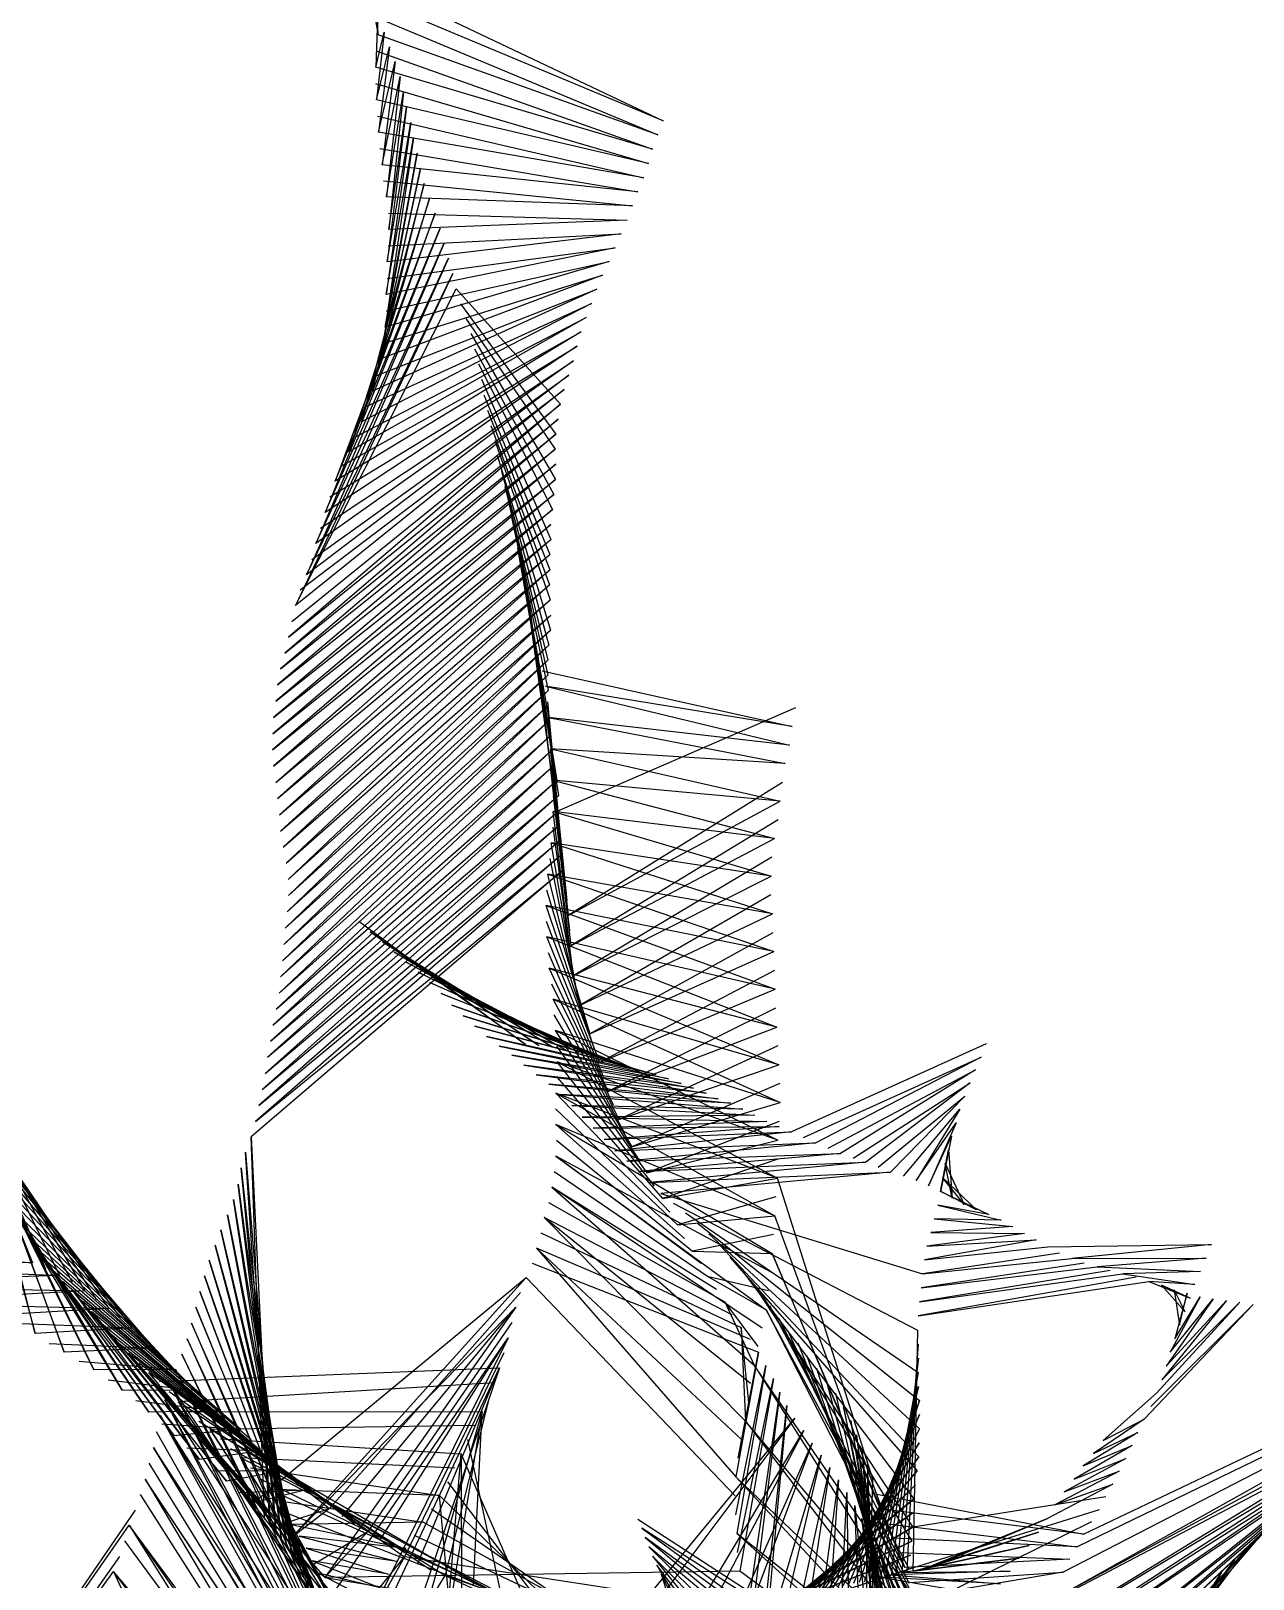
# Model space of a CAD drawing. Header units: metres. Extents: x -465 to 475, y -409 to 494.
# Drawn here: x -151 to 8.9, y 190.5 to 392.9 of the extents above; entities that cross this region are included whole.
import ezdxf

# ---------------------------------------------------------------- set-up
doc = ezdxf.new("R2010")
doc.units = ezdxf.units.M

msp = doc.modelspace()

# ---------------------------------------------------------------- linework, layer by layer
for p, q in [((-105.44, 398.83, -606.22), (-68.27, 381.19, -606.22)), ((-106.31, 396.56, -606.22), (-105.52, 392.44, -606.22)), ((-68.27, 381.19, -606.22), (-105.41, 396.7, -606.22)), ((-105.62, 394.62, -606.22), (-105.85, 388.19, -606.22)), ((-105.85, 388.19, -606.22), (-104.77, 392.75, -606.22)), ((-104.77, 392.75, -606.22), (-105.75, 383.93, -606.22)), ((-105.52, 392.44, -606.22), (-105.62, 394.62, -606.22)), ((-105.4, 394.57, -606.22), (-68.95, 379.34, -606.22)), ((-105.75, 383.93, -606.22), (-104.06, 390.83, -606.22)), ((-68.95, 379.34, -606.22), (-105.52, 392.44, -606.22)), ((-104.06, 390.83, -606.22), (-105.51, 379.68, -606.22)), ((-105.78, 390.32, -606.22), (-69.63, 377.48, -606.22)), ((-105.51, 379.68, -606.22), (-103.32, 388.92, -606.22)), ((-103.32, 388.92, -606.22), (-105.01, 375.44, -606.22)), ((-69.63, 377.48, -606.22), (-105.85, 388.19, -606.22)), ((-105.01, 375.44, -606.22), (-102.68, 386.96, -606.22)), ((-102.68, 386.96, -606.22), (-104.46, 371.22, -606.22)), ((-105.89, 386.06, -606.22), (-70.19, 375.59, -606.22)), ((-104.46, 371.22, -606.22), (-102.23, 384.96, -606.22)), ((-102.23, 384.96, -606.22), (-104.12, 366.97, -606.22)), ((-70.19, 375.59, -606.22), (-105.75, 383.93, -606.22)), ((-101.81, 382.95, -606.22), (-104.38, 362.72, -606.22)), ((-104.12, 366.97, -606.22), (-101.81, 382.95, -606.22)), ((-105.64, 381.8, -606.22), (-70.8, 373.71, -606.22)), ((-101.28, 380.97, -606.22), (-104.47, 358.45, -606.22)), ((-104.38, 362.72, -606.22), (-101.28, 380.97, -606.22)), ((-70.8, 373.71, -606.22), (-105.51, 379.68, -606.22)), ((-100.9, 378.95, -606.22), (-104.62, 354.19, -606.22)), ((-104.47, 358.45, -606.22), (-100.9, 378.95, -606.22)), ((-100.43, 376.95, -606.22), (-105.31, 349.99, -606.22)), ((-105.3, 377.55, -606.22), (-71.56, 371.89, -606.22)), ((-104.62, 354.19, -606.22), (-100.43, 376.95, -606.22)), ((-100, 374.95, -606.22), (-106.26, 345.84, -606.22)), ((-105.31, 349.99, -606.22), (-100, 374.95, -606.22)), ((-71.56, 371.89, -606.22), (-105.01, 375.44, -606.22)), ((-99.5, 372.96, -606.22), (-107.72, 341.83, -606.22)), ((-106.26, 345.84, -606.22), (-99.5, 372.96, -606.22)), ((-104.84, 373.32, -606.22), (-72.25, 370.04, -606.22)), ((-98.82, 371.02, -606.22), (-109.37, 337.9, -606.22)), ((-107.72, 341.83, -606.22), (-98.82, 371.02, -606.22)), ((-72.25, 370.04, -606.22), (-104.46, 371.22, -606.22)), ((-98.06, 369.11, -606.22), (-111.16, 334.04, -606.22)), ((-109.37, 337.9, -606.22), (-98.06, 369.11, -606.22)), ((-104.19, 369.1, -606.22), (-72.97, 368.2, -606.22)), ((-97.42, 367.16, -606.22), (-112.45, 329.97, -606.22)), ((-111.16, 334.04, -606.22), (-97.42, 367.16, -606.22)), ((-72.97, 368.2, -606.22), (-104.12, 366.97, -606.22)), ((-96.89, 365.18, -606.22), (-113.67, 325.89, -606.22)), ((-112.45, 329.97, -606.22), (-96.89, 365.18, -606.22)), ((-74.55, 364.58, -606.22), (-104.47, 358.45, -606.22)), ((-73.75, 366.39, -606.22), (-104.38, 362.72, -606.22)), ((-104.38, 360.58, -606.22), (-74.55, 364.58, -606.22)), ((-104.21, 364.84, -606.22), (-73.75, 366.39, -606.22)), ((-96.32, 363.21, -606.22), (-114.92, 321.81, -606.22)), ((-113.67, 325.89, -606.22), (-96.32, 363.21, -606.22)), ((-75.31, 362.76, -606.22), (-104.62, 354.19, -606.22)), ((-104.51, 356.32, -606.22), (-75.31, 362.76, -606.22)), ((-95.75, 361.23, -606.22), (-116.37, 317.8, -606.22)), ((-114.92, 321.81, -606.22), (-95.75, 361.23, -606.22)), ((-76.21, 361, -606.22), (-105.31, 349.99, -606.22)), ((-104.88, 352.08, -606.22), (-76.21, 361, -606.22)), ((-116.37, 317.8, -606.22), (-95.33, 359.22, -606.22)), ((-76.94, 359.16, -606.22), (-106.26, 345.84, -606.22)), ((-105.7, 347.89, -606.22), (-76.94, 359.16, -606.22)), ((-95.33, 359.22, -606.22), (-81.67, 344.11, -606.22)), ((-77.61, 357.31, -606.22), (-107.72, 341.83, -606.22)), ((-107.03, 343.85, -606.22), (-77.61, 357.31, -606.22)), ((-94.78, 357.24, -606.22), (-82.28, 340.21, -606.22)), ((-78.34, 355.47, -606.22), (-109.37, 337.9, -606.22)), ((-108.48, 339.84, -606.22), (-78.34, 355.47, -606.22)), ((-94.05, 355.33, -606.22), (-82.38, 338.23, -606.22)), ((-78.98, 353.6, -606.22), (-111.16, 334.04, -606.22)), ((-110.36, 336.01, -606.22), (-78.98, 353.6, -606.22)), ((-93.4, 353.38, -606.22), (-82.33, 334.29, -606.22)), ((-79.52, 351.7, -606.22), (-112.45, 329.97, -606.22)), ((-111.87, 332.02, -606.22), (-79.52, 351.7, -606.22)), ((-92.94, 351.38, -606.22), (-82.54, 332.32, -606.22)), ((-80, 349.79, -606.22), (-113.67, 325.89, -606.22)), ((-113.06, 327.93, -606.22), (-80, 349.79, -606.22)), ((-92.43, 349.39, -606.22), (-82.74, 330.36, -606.22)), ((-80.58, 347.9, -606.22), (-114.92, 321.81, -606.22)), ((-114.22, 323.83, -606.22), (-80.58, 347.9, -606.22)), ((-92.02, 347.38, -606.22), (-82.96, 326.42, -606.22)), ((-81.21, 346.03, -606.22), (-116.37, 317.8, -606.22)), ((-115.73, 319.84, -606.22), (-81.21, 346.03, -606.22)), ((-91.73, 345.35, -606.22), (-83.1, 324.45, -606.22)), ((-82.01, 342.16, -606.22), (-117.73, 311.56, -606.22)), ((-81.67, 344.11, -606.22), (-117.28, 313.64, -606.22)), ((-117.28, 313.64, -606.22), (-82.01, 342.16, -606.22)), ((-116.81, 315.72, -606.22), (-81.67, 344.11, -606.22)), ((-91.25, 343.35, -606.22), (-83.06, 322.47, -606.22)), ((-82.28, 340.21, -606.22), (-118.29, 309.5, -606.22)), ((-117.73, 311.56, -606.22), (-82.28, 340.21, -606.22)), ((-90.8, 341.35, -606.22), (-83.11, 320.5, -606.22)), ((-82.38, 338.23, -606.22), (-118.71, 307.41, -606.22)), ((-118.29, 309.5, -606.22), (-82.38, 338.23, -606.22)), ((-90.29, 339.36, -606.22), (-83.03, 318.53, -606.22)), ((-82.28, 336.26, -606.22), (-118.94, 305.29, -606.22)), ((-118.71, 307.41, -606.22), (-82.28, 336.26, -606.22)), ((-89.91, 337.34, -606.22), (-82.99, 314.58, -606.22)), ((-82.33, 334.29, -606.22), (-119.21, 303.17, -606.22)), ((-118.94, 305.29, -606.22), (-82.33, 334.29, -606.22)), ((-89.39, 335.36, -606.22), (-83.22, 312.62, -606.22)), ((-82.54, 332.32, -606.22), (-119.33, 301.04, -606.22)), ((-119.21, 303.17, -606.22), (-82.54, 332.32, -606.22)), ((-88.97, 333.35, -606.22), (-83.33, 310.65, -606.22)), ((-82.74, 330.36, -606.22), (-119.37, 298.91, -606.22)), ((-119.33, 301.04, -606.22), (-82.74, 330.36, -606.22)), ((-88.49, 331.35, -606.22), (-83.35, 308.67, -606.22)), ((-119.37, 298.91, -606.22), (-82.93, 328.39, -606.22)), ((-82.93, 328.39, -606.22), (-119.21, 296.79, -606.22)), ((-88.11, 329.34, -606.22), (-83.32, 306.7, -606.22)), ((-119.21, 296.79, -606.22), (-82.96, 326.42, -606.22)), ((-82.96, 326.42, -606.22), (-118.94, 294.67, -606.22)), ((-87.63, 327.34, -606.22), (-83.16, 302.76, -606.22)), ((-118.94, 294.67, -606.22), (-83.1, 324.45, -606.22)), ((-83.1, 324.45, -606.22), (-118.72, 292.55, -606.22)), ((-87.29, 325.31, -606.22), (-83.02, 300.78, -606.22)), ((-118.72, 292.55, -606.22), (-83.06, 322.47, -606.22)), ((-83.06, 322.47, -606.22), (-118.46, 290.43, -606.22)), ((-86.76, 323.33, -606.22), (-82.85, 298.82, -606.22)), ((-118.46, 290.43, -606.22), (-83.11, 320.5, -606.22)), ((-83.11, 320.5, -606.22), (-118.31, 288.31, -606.22)), ((-86.35, 321.32, -606.22), (-82.55, 296.87, -606.22)), ((-118.31, 288.31, -606.22), (-83.03, 318.53, -606.22)), ((-83.03, 318.53, -606.22), (-117.95, 286.21, -606.22)), ((-86.08, 319.29, -606.22), (-82.18, 294.93, -606.22)), ((-117.95, 286.21, -606.22), (-82.94, 316.55, -606.22)), ((-82.94, 316.55, -606.22), (-117.57, 284.11, -606.22)), ((-85.87, 317.24, -606.22), (-81.95, 292.96, -606.22)), ((-117.57, 284.11, -606.22), (-82.99, 314.58, -606.22)), ((-82.99, 314.58, -606.22), (-117.33, 281.99, -606.22)), ((-85.55, 315.22, -606.22), (-81.9, 289.02, -606.22)), ((-117.33, 281.99, -606.22), (-83.22, 312.62, -606.22)), ((-83.22, 312.62, -606.22), (-117.28, 279.86, -606.22)), ((-85.1, 313.21, -606.22), (-81.81, 287.05, -606.22)), ((-83.33, 310.65, -606.22), (-117.43, 277.73, -606.22)), ((-117.28, 279.86, -606.22), (-83.33, 310.65, -606.22)), ((-84.63, 311.21, -606.22), (-81.72, 285.07, -606.22)), ((-83.35, 308.67, -606.22), (-117.7, 275.62, -606.22)), ((-117.43, 277.73, -606.22), (-83.35, 308.67, -606.22)), ((-84.07, 309.24, -606.22), (-51.4, 301.98, -606.22)), ((-83.32, 306.7, -606.22), (-117.88, 273.49, -606.22)), ((-117.7, 275.62, -606.22), (-83.32, 306.7, -606.22)), ((-83.63, 307.24, -606.22), (-51.73, 299.53, -606.22)), ((-51.4, 301.98, -606.22), (-83.63, 307.24, -606.22)), ((-83.32, 304.72, -606.22), (-118.04, 271.36, -606.22)), ((-117.88, 273.49, -606.22), (-83.32, 304.72, -606.22)), ((-83.39, 305.2, -606.22), (-81.14, 281.17, -606.22)), ((-50.93, 304.4, -606.22), (-81.84, 290.99, -606.22)), ((-83.16, 302.76, -606.22), (-118.31, 269.25, -606.22)), ((-118.04, 271.36, -606.22), (-83.16, 302.76, -606.22)), ((-83.25, 303.15, -606.22), (-52.28, 297.12, -606.22)), ((-51.73, 299.53, -606.22), (-83.25, 303.15, -606.22)), ((-81.14, 281.17, -606.22), (-83.25, 303.15, -606.22)), ((-83.02, 300.78, -606.22), (-118.49, 267.12, -606.22)), ((-118.31, 269.25, -606.22), (-83.02, 300.78, -606.22)), ((-83.09, 301.1, -606.22), (-80.87, 279.21, -606.22)), ((-82.85, 298.82, -606.22), (-118.88, 265.03, -606.22)), ((-118.49, 267.12, -606.22), (-82.85, 298.82, -606.22)), ((-82.98, 299.05, -606.22), (-52.94, 292.22, -606.22)), ((-52.28, 297.12, -606.22), (-82.98, 299.05, -606.22)), ((-80.87, 279.21, -606.22), (-82.98, 299.05, -606.22)), ((-82.55, 296.87, -606.22), (-119.3, 262.94, -606.22)), ((-118.88, 265.03, -606.22), (-82.55, 296.87, -606.22)), ((-82.95, 297, -606.22), (-80.68, 277.25, -606.22)), ((-82.18, 294.93, -606.22), (-119.64, 260.83, -606.22)), ((-119.3, 262.94, -606.22), (-82.18, 294.93, -606.22)), ((-82.75, 294.96, -606.22), (-53.69, 287.34, -606.22)), ((-52.94, 292.22, -606.22), (-82.75, 294.96, -606.22)), ((-80.46, 275.28, -606.22), (-82.75, 294.96, -606.22)), ((-52.64, 294.67, -606.22), (-80.68, 277.25, -606.22)), ((-81.95, 292.96, -606.22), (-120.02, 258.74, -606.22)), ((-119.64, 260.83, -606.22), (-81.95, 292.96, -606.22)), ((-82.63, 292.91, -606.22), (-80.32, 273.31, -606.22)), ((-80.68, 277.25, -606.22), (-52.94, 292.22, -606.22)), ((-81.84, 290.99, -606.22), (-120.32, 256.62, -606.22)), ((-120.02, 258.74, -606.22), (-81.84, 290.99, -606.22)), ((-82.65, 290.86, -606.22), (-54.13, 282.43, -606.22)), ((-53.69, 287.34, -606.22), (-82.65, 290.86, -606.22)), ((-80.26, 271.34, -606.22), (-82.65, 290.86, -606.22)), ((-53.21, 289.77, -606.22), (-80.32, 273.31, -606.22)), ((-81.9, 289.02, -606.22), (-120.73, 254.53, -606.22)), ((-120.32, 256.62, -606.22), (-81.9, 289.02, -606.22)), ((-82.71, 288.8, -606.22), (-80.01, 269.38, -606.22)), ((-81.81, 287.05, -606.22), (-121.13, 252.44, -606.22)), ((-120.73, 254.53, -606.22), (-81.81, 287.05, -606.22)), ((-82.91, 286.76, -606.22), (-53.95, 277.49, -606.22)), ((-54.13, 282.43, -606.22), (-82.91, 286.76, -606.22)), ((-79.61, 267.45, -606.22), (-82.91, 286.76, -606.22)), ((-80.32, 273.31, -606.22), (-53.69, 287.34, -606.22)), ((-81.72, 285.07, -606.22), (-121.56, 250.35, -606.22)), ((-121.13, 252.44, -606.22), (-81.72, 285.07, -606.22)), ((-83.1, 284.72, -606.22), (-79.21, 265.51, -606.22)), ((-54.03, 284.9, -606.22), (-80.01, 269.38, -606.22)), ((-81.47, 283.11, -606.22), (-122.17, 248.31, -606.22)), ((-121.56, 250.35, -606.22), (-81.47, 283.11, -606.22)), ((-83.36, 282.68, -606.22), (-53.8, 272.55, -606.22)), ((-53.95, 277.49, -606.22), (-83.36, 282.68, -606.22)), ((-78.62, 263.63, -606.22), (-83.36, 282.68, -606.22)), ((-80.01, 269.38, -606.22), (-54.13, 282.43, -606.22)), ((-83.53, 280.63, -606.22), (-77.87, 261.8, -606.22)), ((-54.16, 279.96, -606.22), (-79.21, 265.51, -606.22)), ((-83.55, 278.58, -606.22), (-53.62, 267.62, -606.22)), ((-53.8, 272.55, -606.22), (-83.55, 278.58, -606.22)), ((-77.29, 259.91, -606.22), (-83.55, 278.58, -606.22)), ((-79.21, 265.51, -606.22), (-53.95, 277.49, -606.22)), ((-108.07, 276.52, -606.22), (-86.25, 260.41, -606.22)), ((-83.55, 276.53, -606.22), (-76.6, 258.06, -606.22)), ((-106.58, 275.12, -606.22), (-84.5, 260.27, -606.22)), ((-86.25, 260.41, -606.22), (-106.58, 275.12, -606.22)), ((-104.99, 273.83, -606.22), (-82.76, 260.08, -606.22)), ((-84.5, 260.27, -606.22), (-104.99, 273.83, -606.22)), ((-83.48, 274.48, -606.22), (-53.38, 262.68, -606.22)), ((-53.62, 267.62, -606.22), (-83.48, 274.48, -606.22)), ((-76.08, 256.16, -606.22), (-83.48, 274.48, -606.22)), ((-53.89, 275.02, -606.22), (-77.87, 261.8, -606.22)), ((-103.44, 272.48, -606.22), (-81.04, 259.72, -606.22)), ((-82.76, 260.08, -606.22), (-103.44, 272.48, -606.22)), ((-83.29, 272.43, -606.22), (-75.5, 254.27, -606.22)), ((-77.87, 261.8, -606.22), (-53.8, 272.55, -606.22)), ((-101.89, 271.15, -606.22), (-79.33, 259.35, -606.22)), ((-81.04, 259.72, -606.22), (-101.89, 271.15, -606.22)), ((-100.3, 269.85, -606.22), (-77.63, 258.91, -606.22)), ((-79.33, 259.35, -606.22), (-100.3, 269.85, -606.22)), ((-83.17, 270.38, -606.22), (-53.11, 257.75, -606.22)), ((-53.38, 262.68, -606.22), (-83.17, 270.38, -606.22)), ((-74.74, 252.45, -606.22), (-83.17, 270.38, -606.22)), ((-53.69, 270.09, -606.22), (-76.6, 258.06, -606.22)), ((-98.77, 268.49, -606.22), (-75.92, 258.52, -606.22)), ((-77.63, 258.91, -606.22), (-98.77, 268.49, -606.22)), ((-82.88, 268.35, -606.22), (-74.04, 250.6, -606.22)), ((-76.6, 258.06, -606.22), (-53.62, 267.62, -606.22)), ((-97.28, 267.08, -606.22), (-74.25, 257.98, -606.22)), ((-75.92, 258.52, -606.22), (-97.28, 267.08, -606.22)), ((-95.92, 265.55, -606.22), (-72.59, 257.42, -606.22)), ((-74.25, 257.98, -606.22), (-95.92, 265.55, -606.22)), ((-82.65, 266.31, -606.22), (-52.95, 252.81, -606.22)), ((-53.11, 257.75, -606.22), (-82.65, 266.31, -606.22)), ((-73.26, 248.78, -606.22), (-82.65, 266.31, -606.22)), ((-94.42, 264.15, -606.22), (-70.91, 256.93, -606.22)), ((-72.59, 257.42, -606.22), (-94.42, 264.15, -606.22)), ((-82.56, 264.26, -606.22), (-72.36, 247.03, -606.22)), ((-53.57, 265.15, -606.22), (-75.5, 254.27, -606.22)), ((-162.87, 262.05, -606.22), (-150.77, 231.84, -606.22)), ((-92.89, 262.79, -606.22), (-69.22, 256.48, -606.22)), ((-70.91, 256.93, -606.22), (-92.89, 262.79, -606.22)), ((-91.35, 261.44, -606.22), (-67.56, 255.9, -606.22)), ((-69.22, 256.48, -606.22), (-91.35, 261.44, -606.22)), ((-82.35, 262.22, -606.22), (-53.27, 247.88, -606.22)), ((-52.95, 252.81, -606.22), (-82.35, 262.22, -606.22)), ((-71.38, 245.31, -606.22), (-82.35, 262.22, -606.22)), ((-75.5, 254.27, -606.22), (-53.38, 262.68, -606.22)), ((-148.99, 231.04, -606.22), (-161.98, 260.46, -606.22)), ((-89.72, 260.19, -606.22), (-65.91, 255.31, -606.22)), ((-67.56, 255.9, -606.22), (-89.72, 260.19, -606.22)), ((-82.19, 260.17, -606.22), (-70.4, 243.6, -606.22)), ((-53.27, 260.21, -606.22), (-74.04, 250.6, -606.22)), ((-26, 260.48, -606.22), (-51.47, 248.99, -606.22)), ((-161.2, 258.8, -606.22), (-147.23, 230.2, -606.22)), ((-145.52, 229.26, -606.22), (-160.52, 257.11, -606.22)), ((-88.04, 259.02, -606.22), (-64.28, 254.67, -606.22)), ((-65.91, 255.31, -606.22), (-88.04, 259.02, -606.22)), ((-86.48, 257.69, -606.22), (-62.65, 254.03, -606.22)), ((-64.28, 254.67, -606.22), (-86.48, 257.69, -606.22)), ((-82.12, 258.12, -606.22), (-53.28, 242.94, -606.22)), ((-53.27, 247.88, -606.22), (-82.12, 258.12, -606.22)), ((-69.41, 241.89, -606.22), (-82.12, 258.12, -606.22)), ((-74.04, 250.6, -606.22), (-53.11, 257.75, -606.22)), ((-49.89, 248.24, -606.22), (-26.66, 258.76, -606.22)), ((-26.66, 258.76, -606.22), (-48.28, 247.54, -606.22)), ((-159.87, 255.4, -606.22), (-143.9, 228.17, -606.22)), ((-84.87, 256.42, -606.22), (-61.05, 253.31, -606.22)), ((-62.65, 254.03, -606.22), (-84.87, 256.42, -606.22)), ((-83.21, 255.22, -606.22), (-59.4, 252.71, -606.22)), ((-61.05, 253.31, -606.22), (-83.21, 255.22, -606.22)), ((-82.11, 256.07, -606.22), (-68.33, 240.24, -606.22)), ((-53, 255.28, -606.22), (-72.36, 247.03, -606.22)), ((-46.67, 246.85, -606.22), (-27.4, 257.07, -606.22)), ((-27.4, 257.07, -606.22), (-45.06, 246.15, -606.22)), ((-43.41, 245.55, -606.22), (-28.12, 255.38, -606.22)), ((-28.12, 255.38, -606.22), (-41.74, 245.03, -606.22)), ((-142.35, 226.99, -606.22), (-159.2, 253.7, -606.22)), ((-82.29, 254.02, -606.22), (-53.66, 238.01, -606.22)), ((-53.28, 242.94, -606.22), (-82.29, 254.02, -606.22)), ((-67.4, 238.49, -606.22), (-82.29, 254.02, -606.22)), ((-81.69, 253.85, -606.22), (-57.82, 251.96, -606.22)), ((-59.4, 252.71, -606.22), (-81.69, 253.85, -606.22)), ((-40.12, 244.35, -606.22), (-28.79, 253.66, -606.22)), ((-28.79, 253.66, -606.22), (-38.5, 243.7, -606.22)), ((-158.6, 251.97, -606.22), (-140.75, 225.88, -606.22)), ((-82.32, 251.97, -606.22), (-66.39, 236.8, -606.22)), ((-80.19, 252.44, -606.22), (-56.26, 251.16, -606.22)), ((-57.82, 251.96, -606.22), (-80.19, 252.44, -606.22)), ((-56.26, 251.16, -606.22), (-78.83, 250.91, -606.22)), ((-72.36, 247.03, -606.22), (-52.95, 252.81, -606.22)), ((-36.82, 243.18, -606.22), (-29.43, 251.93, -606.22)), ((-29.43, 251.93, -606.22), (-35.17, 242.61, -606.22)), ((-157.98, 250.25, -606.22), (-150.39, 222.62, -606.22)), ((-139.23, 224.65, -606.22), (-157.98, 250.25, -606.22)), ((-82.3, 249.92, -606.22), (-53.99, 233.08, -606.22)), ((-53.66, 238.01, -606.22), (-82.3, 249.92, -606.22)), ((-65.48, 235.04, -606.22), (-82.3, 249.92, -606.22)), ((-78.83, 250.91, -606.22), (-54.71, 250.34, -606.22)), ((-54.71, 250.34, -606.22), (-77.41, 249.44, -606.22)), ((-77.41, 249.44, -606.22), (-53.09, 249.67, -606.22)), ((-53.09, 249.67, -606.22), (-75.96, 247.99, -606.22)), ((-75.96, 247.99, -606.22), (-51.47, 248.99, -606.22)), ((-51.47, 248.99, -606.22), (-74.56, 246.5, -606.22)), ((-53.07, 250.34, -606.22), (-70.4, 243.6, -606.22)), ((-35.17, 242.61, -606.22), (-29.95, 250.16, -606.22)), ((-29.95, 250.16, -606.22), (-33.55, 241.93, -606.22)), ((-157.3, 248.56, -606.22), (-137.77, 223.36, -606.22)), ((-122.17, 248.31, -606.22), (-119.65, 197.4, -606.22)), ((-120.39, 198.32, -606.22), (-122.17, 248.31, -606.22)), ((-82.23, 247.87, -606.22), (-64.43, 233.37, -606.22)), ((-74.56, 246.5, -606.22), (-48.28, 247.54, -606.22)), ((-48.28, 247.54, -606.22), (-73.03, 245.13, -606.22)), ((-70.4, 243.6, -606.22), (-53.27, 247.88, -606.22)), ((-33.55, 241.93, -606.22), (-30.52, 248.41, -606.22)), ((-30.52, 248.41, -606.22), (-31.99, 241.13, -606.22)), ((-156.53, 246.9, -606.22), (-146.6, 220.15, -606.22)), ((-150.39, 222.62, -606.22), (-156.53, 246.9, -606.22)), ((-136.33, 222.05, -606.22), (-156.53, 246.9, -606.22)), ((-155.9, 245.19, -606.22), (-134.93, 220.69, -606.22)), ((-122.88, 246.3, -606.22), (-118.89, 196.49, -606.22)), ((-119.65, 197.4, -606.22), (-122.88, 246.3, -606.22)), ((-82.28, 245.81, -606.22), (-54.8, 225.72, -606.22)), ((-54.13, 230.62, -606.22), (-82.28, 245.81, -606.22)), ((-63.29, 231.76, -606.22), (-82.28, 245.81, -606.22)), ((-73.03, 245.13, -606.22), (-45.06, 246.15, -606.22)), ((-45.06, 246.15, -606.22), (-71.47, 243.8, -606.22)), ((-71.47, 243.8, -606.22), (-41.74, 245.03, -606.22)), ((-41.74, 245.03, -606.22), (-70.03, 242.34, -606.22)), ((-53.24, 245.41, -606.22), (-68.33, 240.24, -606.22)), ((-31.99, 241.13, -606.22), (-30.94, 246.62, -606.22)), ((-30.94, 246.62, -606.22), (-30.44, 240.3, -606.22)), ((-155.18, 243.51, -606.22), (-142.71, 217.84, -606.22)), ((-146.6, 220.15, -606.22), (-155.18, 243.51, -606.22)), ((-133.59, 219.28, -606.22), (-155.18, 243.51, -606.22)), ((-123.47, 244.25, -606.22), (-118.16, 195.56, -606.22)), ((-118.89, 196.49, -606.22), (-123.47, 244.25, -606.22)), ((-82.52, 243.78, -606.22), (-62.31, 230.04, -606.22)), ((-70.03, 242.34, -606.22), (-38.5, 243.7, -606.22)), ((-38.5, 243.7, -606.22), (-68.55, 240.92, -606.22)), ((-68.33, 240.24, -606.22), (-53.28, 242.94, -606.22)), ((-40.84, 203.57, -606.22), (-53.28, 242.94, -606.22)), ((-31.7, 243.01, -606.22), (-27.29, 238.78, -606.22)), ((-28.9, 239.47, -606.22), (-31.7, 243.01, -606.22)), ((-31.35, 244.82, -606.22), (-28.9, 239.47, -606.22)), ((-30.44, 240.3, -606.22), (-31.35, 244.82, -606.22)), ((-154.42, 241.84, -606.22), (-132.19, 217.91, -606.22)), ((-123.87, 242.15, -606.22), (-117.47, 194.6, -606.22)), ((-118.16, 195.56, -606.22), (-123.87, 242.15, -606.22)), ((-82.82, 241.74, -606.22), (-56.37, 218.48, -606.22)), ((-55.3, 223.3, -606.22), (-82.82, 241.74, -606.22)), ((-61.26, 228.37, -606.22), (-82.82, 241.74, -606.22)), ((-68.55, 240.92, -606.22), (-34.35, 230.4, -606.22)), ((-31.94, 241.18, -606.22), (-25.65, 238.16, -606.22)), ((-27.29, 238.78, -606.22), (-31.94, 241.18, -606.22)), ((-153.72, 240.16, -606.22), (-139.04, 215.18, -606.22)), ((-142.71, 217.84, -606.22), (-153.72, 240.16, -606.22)), ((-130.82, 216.52, -606.22), (-153.72, 240.16, -606.22)), ((-124.48, 240.11, -606.22), (-116.78, 193.64, -606.22)), ((-117.47, 194.6, -606.22), (-124.48, 240.11, -606.22)), ((-83.27, 239.74, -606.22), (-60.17, 226.73, -606.22)), ((-66.95, 239.65, -606.22), (-34.98, 223.06, -606.22)), ((-53.5, 240.48, -606.22), (-66.39, 236.8, -606.22)), ((-32.35, 239.39, -606.22), (-24.06, 237.42, -606.22)), ((-25.65, 238.16, -606.22), (-32.35, 239.39, -606.22)), ((-152.98, 238.48, -606.22), (-129.42, 215.17, -606.22)), ((-152.16, 236.85, -606.22), (-135.53, 212.32, -606.22)), ((-139.04, 215.18, -606.22), (-152.16, 236.85, -606.22)), ((-128.04, 213.79, -606.22), (-152.16, 236.85, -606.22)), ((-125.26, 238.13, -606.22), (-116.16, 192.64, -606.22)), ((-116.78, 193.64, -606.22), (-125.26, 238.13, -606.22)), ((-83.81, 237.76, -606.22), (-57.47, 211.15, -606.22)), ((-56.83, 216.05, -606.22), (-83.81, 237.76, -606.22)), ((-59.17, 225.02, -606.22), (-83.81, 237.76, -606.22)), ((-66.39, 236.8, -606.22), (-53.66, 238.01, -606.22)), ((-65.34, 238.38, -606.22), (-34.89, 217.53, -606.22)), ((-63.78, 237.05, -606.22), (-34.74, 213.85, -606.22)), ((-39.61, 199.66, -606.22), (-53.66, 238.01, -606.22)), ((-32.81, 237.6, -606.22), (-22.51, 236.6, -606.22)), ((-24.06, 237.42, -606.22), (-32.81, 237.6, -606.22)), ((-151.23, 235.28, -606.22), (-126.57, 212.51, -606.22)), ((-126.13, 236.18, -606.22), (-115.6, 191.59, -606.22)), ((-116.16, 192.64, -606.22), (-126.13, 236.18, -606.22)), ((-84.28, 235.76, -606.22), (-58.04, 223.4, -606.22)), ((-53.84, 235.55, -606.22), (-64.43, 233.37, -606.22)), ((-62.29, 235.64, -606.22), (-34.71, 210.16, -606.22)), ((-19.48, 234.85, -606.22), (-34.09, 232.22, -606.22)), ((-21.01, 235.69, -606.22), (-33.75, 234.04, -606.22)), ((-33.75, 234.04, -606.22), (-19.48, 234.85, -606.22)), ((-22.51, 236.6, -606.22), (-33.26, 235.81, -606.22)), ((-33.26, 235.81, -606.22), (-21.01, 235.69, -606.22)), ((-167.74, 233.3, -606.22), (-150.77, 231.84, -606.22)), ((-150.23, 233.75, -606.22), (-132.22, 209.24, -606.22)), ((-135.53, 212.32, -606.22), (-150.23, 233.75, -606.22)), ((-124.99, 211.37, -606.22), (-150.23, 233.75, -606.22)), ((-126.87, 234.18, -606.22), (-114.95, 190.6, -606.22)), ((-115.6, 191.59, -606.22), (-126.87, 234.18, -606.22)), ((-84.81, 233.78, -606.22), (-58.74, 203.86, -606.22)), ((-57.99, 208.74, -606.22), (-84.81, 233.78, -606.22)), ((-56.84, 221.84, -606.22), (-84.81, 233.78, -606.22)), ((-64.43, 233.37, -606.22), (-53.99, 233.08, -606.22)), ((-60.86, 234.18, -606.22), (-34.83, 206.48, -606.22)), ((-53.99, 233.08, -606.22), (-36.65, 192.02, -606.22)), ((-38.12, 195.85, -606.22), (-53.99, 233.08, -606.22)), ((-16.42, 233.13, -606.22), (-34.35, 230.4, -606.22)), ((-34.09, 232.22, -606.22), (-17.96, 233.96, -606.22)), ((-17.96, 233.96, -606.22), (3.45, 234.24, -606.22)), ((3.45, 234.24, -606.22), (-14.82, 232.41, -606.22)), ((-150.77, 231.84, -606.22), (-165.81, 232.12, -606.22)), ((-163.9, 230.9, -606.22), (-147.23, 230.2, -606.22)), ((-149.14, 232.28, -606.22), (-123.5, 210.11, -606.22)), ((-148.04, 230.82, -606.22), (-128.91, 206.14, -606.22)), ((-132.22, 209.24, -606.22), (-148.04, 230.82, -606.22)), ((-122.13, 208.72, -606.22), (-148.04, 230.82, -606.22)), ((-127.64, 232.19, -606.22), (-114.36, 189.58, -606.22)), ((-114.95, 190.6, -606.22), (-127.64, 232.19, -606.22)), ((-85.41, 231.82, -606.22), (-55.77, 220.17, -606.22)), ((-59.55, 232.6, -606.22), (-35.03, 204.64, -606.22)), ((-58.15, 231.1, -606.22), (-35.47, 200.99, -606.22)), ((-9.8, 230.86, -606.22), (-34.71, 226.73, -606.22)), ((-13.17, 231.81, -606.22), (-34.51, 228.56, -606.22)), ((-34.51, 228.56, -606.22), (-11.49, 231.34, -606.22)), ((-34.35, 230.4, -606.22), (-14.82, 232.41, -606.22)), ((-14.82, 232.41, -606.22), (2.77, 232.47, -606.22)), ((2.77, 232.47, -606.22), (-11.49, 231.34, -606.22)), ((-11.49, 231.34, -606.22), (2.05, 230.73, -606.22)), ((-147.23, 230.2, -606.22), (-161.98, 229.7, -606.22)), ((-146.81, 229.47, -606.22), (-120.85, 207.25, -606.22)), ((-128.27, 230.15, -606.22), (-113.36, 187.44, -606.22)), ((-114.36, 189.58, -606.22), (-128.27, 230.15, -606.22)), ((-121.86, 200.46, -606.22), (-86.17, 229.91, -606.22)), ((-86.17, 229.91, -606.22), (-116.77, 195.99, -606.22)), ((-58.82, 201.39, -606.22), (-86.17, 229.91, -606.22)), ((-62.31, 230.04, -606.22), (-54.8, 225.72, -606.22)), ((-54.47, 228.17, -606.22), (-62.31, 230.04, -606.22)), ((-56.8, 229.56, -606.22), (-35.6, 197.3, -606.22)), ((-6.4, 229.99, -606.22), (-34.91, 224.9, -606.22)), ((-34.91, 224.9, -606.22), (-4.74, 229.43, -606.22)), ((-34.71, 226.73, -606.22), (-8.11, 230.4, -606.22)), ((2.05, 230.73, -606.22), (-8.11, 230.4, -606.22)), ((-8.11, 230.4, -606.22), (1.28, 229.01, -606.22)), ((-4.74, 229.43, -606.22), (0.66, 227.23, -606.22)), ((1.28, 229.01, -606.22), (-4.74, 229.43, -606.22)), ((-3.07, 228.92, -606.22), (0.01, 225.46, -606.22)), ((0.66, 227.23, -606.22), (-3.07, 228.92, -606.22)), ((-160.04, 228.52, -606.22), (-143.9, 228.17, -606.22)), ((-143.9, 228.17, -606.22), (-158.1, 227.36, -606.22)), ((-145.47, 228.23, -606.22), (-125.39, 203.3, -606.22)), ((-128.91, 206.14, -606.22), (-145.47, 228.23, -606.22)), ((-119.44, 205.91, -606.22), (-145.47, 228.23, -606.22)), ((-144.21, 226.9, -606.22), (-117.95, 204.64, -606.22)), ((-128.87, 228.11, -606.22), (-112.54, 185.22, -606.22)), ((-113.36, 187.44, -606.22), (-128.87, 228.11, -606.22)), ((-86.91, 227.99, -606.22), (-111.9, 199.73, -606.22)), ((-60.17, 226.73, -606.22), (-56.37, 218.48, -606.22)), ((-55.83, 220.89, -606.22), (-60.17, 226.73, -606.22)), ((-55.51, 227.97, -606.22), (-35.74, 195.47, -606.22)), ((7.18, 226.72, -606.22), (-3.72, 214.79, -606.22)), ((5.44, 226.91, -606.22), (-3.04, 216.54, -606.22)), ((-3.04, 216.54, -606.22), (7.18, 226.72, -606.22)), ((3.7, 227.14, -606.22), (-2.44, 218.33, -606.22)), ((-2.44, 218.33, -606.22), (5.44, 226.91, -606.22)), ((1.97, 227.42, -606.22), (-1.93, 220.15, -606.22)), ((-1.93, 220.15, -606.22), (3.7, 227.14, -606.22)), ((-1.42, 228.31, -606.22), (-0.72, 223.72, -606.22)), ((0.01, 225.46, -606.22), (-1.42, 228.31, -606.22)), ((0.28, 227.87, -606.22), (-1.31, 221.93, -606.22)), ((-1.31, 221.93, -606.22), (1.97, 227.42, -606.22)), ((-0.72, 223.72, -606.22), (0.28, 227.87, -606.22)), ((-156.1, 226.3, -606.22), (-140.75, 225.88, -606.22)), ((-140.75, 225.88, -606.22), (-154.18, 225.1, -606.22)), ((-143.03, 225.5, -606.22), (-121.86, 200.46, -606.22)), ((-125.39, 203.3, -606.22), (-143.03, 225.5, -606.22)), ((-116.51, 203.34, -606.22), (-143.03, 225.5, -606.22)), ((-129.39, 226.04, -606.22), (-111.77, 182.98, -606.22)), ((-112.54, 185.22, -606.22), (-129.39, 226.04, -606.22)), ((-116.77, 195.99, -606.22), (-87.54, 226.04, -606.22)), ((-87.54, 226.04, -606.22), (-112.52, 190.69, -606.22)), ((-110.26, 198.69, -606.22), (-87.54, 226.04, -606.22)), ((-54.8, 225.72, -606.22), (-35.48, 188.1, -606.22)), ((-36.65, 192.02, -606.22), (-54.8, 225.72, -606.22)), ((-54.33, 226.29, -606.22), (-36.07, 191.8, -606.22)), ((8.9, 226.38, -606.22), (-5.35, 211.39, -606.22)), ((-4.48, 213.06, -606.22), (8.9, 226.38, -606.22)), ((-152.24, 223.93, -606.22), (-137.77, 223.36, -606.22)), ((-137.77, 223.36, -606.22), (-150.39, 222.62, -606.22)), ((-141.88, 224.09, -606.22), (-114.94, 202.17, -606.22)), ((-140.72, 222.68, -606.22), (-116.77, 195.99, -606.22)), ((-120.02, 199.14, -606.22), (-140.72, 222.68, -606.22)), ((-113.46, 200.91, -606.22), (-140.72, 222.68, -606.22)), ((-129.94, 223.98, -606.22), (-111.3, 180.67, -606.22)), ((-111.77, 182.98, -606.22), (-129.94, 223.98, -606.22)), ((-88.04, 224.05, -606.22), (-106.89, 196.72, -606.22)), ((-58.04, 223.4, -606.22), (-57.47, 211.15, -606.22)), ((-57.05, 213.59, -606.22), (-58.04, 223.4, -606.22)), ((-53.14, 224.62, -606.22), (-36.11, 189.95, -606.22)), ((-51.93, 222.97, -606.22), (-36.03, 188.11, -606.22)), ((-34.98, 223.06, -606.22), (-35.62, 191.54, -606.22)), ((-148.55, 221.3, -606.22), (-134.93, 220.69, -606.22)), ((-134.93, 220.69, -606.22), (-146.6, 220.15, -606.22)), ((-139.45, 221.36, -606.22), (-111.9, 199.73, -606.22)), ((-130.5, 221.92, -606.22), (-110.92, 178.33, -606.22)), ((-111.3, 180.67, -606.22), (-130.5, 221.92, -606.22)), ((-111.3, 188.79, -606.22), (-88.51, 222.05, -606.22)), ((-88.51, 222.05, -606.22), (-108.03, 182.84, -606.22)), ((-105.27, 195.63, -606.22), (-88.51, 222.05, -606.22)), ((-50.65, 221.37, -606.22), (-36.07, 184.43, -606.22)), ((-34.92, 221.22, -606.22), (-37.04, 191.34, -606.22)), ((-36.33, 191.43, -606.22), (-34.92, 221.22, -606.22)), ((-144.65, 218.99, -606.22), (-132.19, 217.91, -606.22)), ((-138.19, 220.03, -606.22), (-112.52, 190.69, -606.22)), ((-115.25, 194.32, -606.22), (-138.19, 220.03, -606.22)), ((-108.59, 197.67, -606.22), (-138.19, 220.03, -606.22)), ((-136.86, 218.78, -606.22), (-106.89, 196.72, -606.22)), ((-131.2, 219.91, -606.22), (-110.45, 176.02, -606.22)), ((-110.92, 178.33, -606.22), (-131.2, 219.91, -606.22)), ((-89.1, 220.09, -606.22), (-102.07, 193.4, -606.22)), ((-55.77, 220.17, -606.22), (-58.74, 203.86, -606.22)), ((-58.45, 206.31, -606.22), (-55.77, 220.17, -606.22)), ((-49.45, 219.71, -606.22), (-36.3, 182.6, -606.22)), ((-34.85, 219.37, -606.22), (-38.44, 191.05, -606.22)), ((-37.74, 191.21, -606.22), (-34.85, 219.37, -606.22)), ((-132.19, 217.91, -606.22), (-142.71, 217.84, -606.22)), ((-135.55, 217.51, -606.22), (-108.03, 182.84, -606.22)), ((-110.1, 186.87, -606.22), (-135.55, 217.51, -606.22)), ((-103.7, 194.48, -606.22), (-135.55, 217.51, -606.22)), ((-134.16, 216.33, -606.22), (-89.66, 218.11, -606.22)), ((-132.04, 217.95, -606.22), (-110.18, 173.67, -606.22)), ((-110.45, 176.02, -606.22), (-132.04, 217.95, -606.22)), ((-107.3, 180.7, -606.22), (-89.66, 218.11, -606.22)), ((-89.66, 218.11, -606.22), (-104.43, 174.56, -606.22)), ((-100.37, 192.45, -606.22), (-89.66, 218.11, -606.22)), ((-58.75, 198.92, -606.22), (-54.82, 218.44, -606.22)), ((-54.82, 218.44, -606.22), (-58.63, 196.45, -606.22)), ((-58.54, 193.98, -606.22), (-53.84, 216.73, -606.22)), ((-53.84, 216.73, -606.22), (-58.22, 191.53, -606.22)), ((-56.37, 218.48, -606.22), (-34.58, 184.1, -606.22)), ((-35.48, 188.1, -606.22), (-56.37, 218.48, -606.22)), ((-48.21, 218.07, -606.22), (-36.54, 180.77, -606.22)), ((-34.89, 217.53, -606.22), (-39.84, 190.75, -606.22)), ((-39.14, 190.92, -606.22), (-34.89, 217.53, -606.22)), ((30.39, 217.17, -606.22), (-13.23, 196.38, -606.22)), ((-140.84, 216.56, -606.22), (-129.42, 215.17, -606.22)), ((-129.42, 215.17, -606.22), (-139.04, 215.18, -606.22)), ((-132.87, 215.02, -606.22), (-102.07, 193.4, -606.22)), ((-132.76, 215.94, -606.22), (-110.12, 171.3, -606.22)), ((-110.18, 173.67, -606.22), (-132.76, 215.94, -606.22)), ((-95, 159.77, -606.22), (-132.76, 215.94, -606.22)), ((-90.3, 216.16, -606.22), (-131.66, 213.66, -606.22)), ((-57.5, 184.16, -606.22), (-53.01, 214.94, -606.22)), ((-53.01, 214.94, -606.22), (-57.15, 181.71, -606.22)), ((-46.93, 216.48, -606.22), (-36.78, 178.94, -606.22)), ((-45.73, 214.81, -606.22), (-37.07, 177.12, -606.22)), ((-34.85, 215.69, -606.22), (-41.2, 190.31, -606.22)), ((-40.52, 190.53, -606.22), (-34.85, 215.69, -606.22)), ((28.84, 215.52, -606.22), (-14.1, 194.71, -606.22)), ((-3.72, 214.79, -606.22), (-10.71, 208.6, -606.22)), ((-137.22, 213.83, -606.22), (-126.57, 212.51, -606.22)), ((-133.45, 213.93, -606.22), (-110.15, 168.94, -606.22)), ((-110.12, 171.3, -606.22), (-133.45, 213.93, -606.22)), ((-96.31, 157.23, -606.22), (-133.45, 213.93, -606.22)), ((-131.66, 213.66, -606.22), (-104.43, 174.56, -606.22)), ((-106.53, 178.57, -606.22), (-131.66, 213.66, -606.22)), ((-98.59, 191.64, -606.22), (-131.66, 213.66, -606.22)), ((-91.03, 214.24, -606.22), (-96.77, 190.95, -606.22)), ((-56.21, 174.36, -606.22), (-52.09, 213.19, -606.22)), ((-52.09, 213.19, -606.22), (-55.84, 171.92, -606.22)), ((-44.66, 213.06, -606.22), (-37.41, 175.31, -606.22)), ((-37.07, 177.12, -606.22), (-44.66, 213.06, -606.22)), ((-34.74, 213.85, -606.22), (-42.61, 190.05, -606.22)), ((-41.9, 190.15, -606.22), (-34.74, 213.85, -606.22)), ((27.42, 213.76, -606.22), (-15.93, 191.41, -606.22)), ((-126.57, 212.51, -606.22), (-135.53, 212.32, -606.22)), ((-134.05, 211.88, -606.22), (-98.73, 152.04, -606.22)), ((-110.15, 168.94, -606.22), (-134.05, 211.88, -606.22)), ((-97.52, 154.63, -606.22), (-134.05, 211.88, -606.22)), ((-133.84, 210.81, -606.22), (-123.5, 210.11, -606.22)), ((-130.37, 212.36, -606.22), (-91.95, 212.4, -606.22)), ((-128.99, 211.16, -606.22), (-96.77, 190.95, -606.22)), ((-92.9, 210.59, -606.22), (-127.53, 210.07, -606.22)), ((-103.21, 172.66, -606.22), (-91.95, 212.4, -606.22)), ((-91.95, 212.4, -606.22), (-99.48, 166.98, -606.22)), ((-93.07, 189.72, -606.22), (-91.95, 212.4, -606.22)), ((-75.08, 182.41, -606.22), (-51.02, 211.53, -606.22)), ((-51.02, 211.53, -606.22), (-73.16, 182.07, -606.22)), ((-57.47, 211.15, -606.22), (-33.84, 180.07, -606.22)), ((-34.58, 184.1, -606.22), (-57.47, 211.15, -606.22)), ((-34.72, 212.01, -606.22), (-44.02, 189.8, -606.22)), ((-43.72, 211.24, -606.22), (-37.87, 173.53, -606.22)), ((-37.41, 175.31, -606.22), (-43.72, 211.24, -606.22)), ((-43.32, 189.95, -606.22), (-34.72, 212.01, -606.22)), ((25.96, 212.02, -606.22), (-17.16, 187.85, -606.22)), ((-5.35, 211.39, -606.22), (-11.97, 206.91, -606.22)), ((-10.71, 208.6, -606.22), (-5.35, 211.39, -606.22)), ((-134.56, 209.81, -606.22), (-109.98, 166.58, -606.22)), ((-123.5, 210.11, -606.22), (-132.22, 209.24, -606.22)), ((-127.53, 210.07, -606.22), (-99.48, 166.98, -606.22)), ((-101.9, 170.81, -606.22), (-127.53, 210.07, -606.22)), ((-91.24, 189.05, -606.22), (-127.53, 210.07, -606.22)), ((-126.17, 208.85, -606.22), (-94.69, 206.89, -606.22)), ((-93.83, 208.76, -606.22), (-89.44, 188.31, -606.22)), ((-67.54, 180.44, -606.22), (-49.85, 209.94, -606.22)), ((-49.85, 209.94, -606.22), (-65.73, 179.72, -606.22)), ((-34.71, 210.16, -606.22), (-45.4, 189.43, -606.22)), ((-44.71, 189.62, -606.22), (-34.71, 210.16, -606.22)), ((-42.95, 209.34, -606.22), (-38.4, 171.76, -606.22)), ((-37.87, 173.53, -606.22), (-42.95, 209.34, -606.22)), ((24.46, 210.33, -606.22), (-28.36, 181.88, -606.22)), ((-28.36, 181.88, -606.22), (22.83, 208.75, -606.22)), ((22.83, 208.75, -606.22), (-25.62, 179.05, -606.22)), ((-6.15, 209.68, -606.22), (-13.3, 205.29, -606.22)), ((-11.97, 206.91, -606.22), (-6.15, 209.68, -606.22)), ((-134.94, 207.71, -606.22), (-100.03, 149.49, -606.22)), ((-109.98, 166.58, -606.22), (-134.94, 207.71, -606.22)), ((-98.73, 152.04, -606.22), (-134.94, 207.71, -606.22)), ((-130.58, 207.67, -606.22), (-120.85, 207.25, -606.22)), ((-120.85, 207.25, -606.22), (-128.91, 206.14, -606.22)), ((-124.85, 207.59, -606.22), (-89.44, 188.31, -606.22)), ((-98.21, 165.11, -606.22), (-94.69, 206.89, -606.22)), ((-94.69, 206.89, -606.22), (-94.6, 159.37, -606.22)), ((-85.87, 186.73, -606.22), (-94.69, 206.89, -606.22)), ((-62.21, 178.04, -606.22), (-48.78, 208.28, -606.22)), ((-48.78, 208.28, -606.22), (-60.47, 177.16, -606.22)), ((-56.84, 175.75, -606.22), (-47.61, 206.69, -606.22)), ((-47.61, 206.69, -606.22), (-54.97, 175.21, -606.22)), ((-34.83, 206.48, -606.22), (-48.11, 188.49, -606.22)), ((-47.45, 188.77, -606.22), (-34.83, 206.48, -606.22)), ((-34.78, 208.32, -606.22), (-46.77, 189.01, -606.22)), ((-46.09, 189.21, -606.22), (-34.78, 208.32, -606.22)), ((-42.22, 207.43, -606.22), (-39.87, 168.39, -606.22)), ((-38.4, 171.76, -606.22), (-42.22, 207.43, -606.22)), ((-25.62, 179.05, -606.22), (21.2, 207.18, -606.22)), ((21.2, 207.18, -606.22), (-24.07, 177.82, -606.22)), ((-6.91, 207.96, -606.22), (-14.51, 203.58, -606.22)), ((-13.3, 205.29, -606.22), (-6.91, 207.96, -606.22)), ((-135.52, 205.66, -606.22), (-109.93, 164.22, -606.22)), ((-127.16, 204.71, -606.22), (-117.95, 204.64, -606.22)), ((-117.95, 204.64, -606.22), (-125.39, 203.3, -606.22)), ((-123.5, 206.35, -606.22), (-94.6, 159.37, -606.22)), ((-95.5, 205.01, -606.22), (-123.5, 206.35, -606.22)), ((-96.89, 163.27, -606.22), (-123.5, 206.35, -606.22)), ((-84.14, 185.83, -606.22), (-123.5, 206.35, -606.22)), ((-122.24, 205.03, -606.22), (-97.5, 201.42, -606.22)), ((-53.07, 174.76, -606.22), (-46.46, 205.08, -606.22)), ((-46.46, 205.08, -606.22), (-51.21, 174.16, -606.22)), ((-35.03, 204.64, -606.22), (-49.46, 188.03, -606.22)), ((-48.78, 188.24, -606.22), (-35.03, 204.64, -606.22)), ((-41.53, 205.5, -606.22), (-41.87, 165.29, -606.22)), ((-39.87, 168.39, -606.22), (-41.53, 205.5, -606.22)), ((-24.07, 177.82, -606.22), (19.64, 205.54, -606.22)), ((19.64, 205.54, -606.22), (-22.42, 176.74, -606.22)), ((-8.63, 204.6, -606.22), (-17.01, 200.21, -606.22)), ((-7.73, 206.26, -606.22), (-15.8, 201.92, -606.22)), ((-15.8, 201.92, -606.22), (-8.63, 204.6, -606.22)), ((-14.51, 203.58, -606.22), (-7.73, 206.26, -606.22)), ((-136.01, 203.58, -606.22), (-102.15, 146.61, -606.22)), ((-109.93, 164.22, -606.22), (-136.01, 203.58, -606.22)), ((-100.03, 149.49, -606.22), (-136.01, 203.58, -606.22)), ((-121.06, 203.63, -606.22), (-82.44, 184.88, -606.22)), ((-96.47, 203.2, -606.22), (-82.44, 184.88, -606.22)), ((-58.74, 203.86, -606.22), (-32.94, 176.07, -606.22)), ((-33.84, 180.07, -606.22), (-58.74, 203.86, -606.22)), ((-35.24, 202.81, -606.22), (-50.85, 187.66, -606.22)), ((-50.16, 187.85, -606.22), (-35.24, 202.81, -606.22)), ((-49.31, 173.72, -606.22), (-45.34, 203.46, -606.22)), ((-45.34, 203.46, -606.22), (-47.44, 173.17, -606.22)), ((-41.87, 165.29, -606.22), (-40.84, 203.57, -606.22)), ((-22.42, 176.74, -606.22), (17.96, 204.02, -606.22)), ((16.19, 202.6, -606.22), (-19.33, 174.28, -606.22)), ((-9.44, 202.9, -606.22), (-18.06, 198.39, -606.22)), ((-17.01, 200.21, -606.22), (-9.44, 202.9, -606.22)), ((-136.65, 201.55, -606.22), (-109.82, 159.5, -606.22)), ((-123.66, 201.83, -606.22), (-114.94, 202.17, -606.22)), ((-114.94, 202.17, -606.22), (-121.86, 200.46, -606.22)), ((-119.86, 202.25, -606.22), (-89.94, 149.07, -606.22)), ((-97.5, 201.42, -606.22), (-119.86, 202.25, -606.22)), ((-92.56, 155.33, -606.22), (-119.86, 202.25, -606.22)), ((-76.99, 182.78, -606.22), (-119.86, 202.25, -606.22)), ((-118.77, 200.79, -606.22), (-99.64, 197.92, -606.22)), ((-93.5, 157.39, -606.22), (-97.5, 201.42, -606.22)), ((-78.85, 183.35, -606.22), (-97.5, 201.42, -606.22)), ((-35.47, 200.99, -606.22), (-52.19, 187.17, -606.22)), ((-51.53, 187.44, -606.22), (-35.47, 200.99, -606.22)), ((-45.62, 172.49, -606.22), (-44.24, 201.81, -606.22)), ((-44.24, 201.81, -606.22), (-43.77, 171.85, -606.22)), ((-40.3, 201.59, -606.22), (-13.23, 196.38, -606.22)), ((-10.37, 201.26, -606.22), (-35.6, 197.3, -606.22)), ((-19.33, 174.28, -606.22), (14.58, 201.01, -606.22)), ((14.58, 201.01, -606.22), (-17.93, 172.89, -606.22)), ((-137.34, 199.53, -606.22), (-167.04, 156.21, -606.22)), ((-118.32, 197.64, -606.22), (-111.9, 199.73, -606.22)), ((-117.77, 199.25, -606.22), (-73.16, 182.07, -606.22)), ((-111.9, 199.73, -606.22), (-116.77, 195.99, -606.22)), ((-98.58, 199.68, -606.22), (-73.16, 182.07, -606.22)), ((-35.61, 199.15, -606.22), (-53.51, 186.61, -606.22)), ((-52.86, 186.91, -606.22), (-35.61, 199.15, -606.22)), ((-43.2, 200.14, -606.22), (-40.23, 170.22, -606.22)), ((-41.97, 171.11, -606.22), (-43.2, 200.14, -606.22)), ((-42.25, 198.41, -606.22), (-36.69, 168.59, -606.22)), ((-38.45, 169.43, -606.22), (-42.25, 198.41, -606.22)), ((-13.23, 196.38, -606.22), (-39.61, 199.66, -606.22)), ((-11.22, 199.57, -606.22), (-36.07, 191.8, -606.22)), ((-18.06, 198.39, -606.22), (-34.21, 191.8, -606.22)), ((-33.5, 191.91, -606.22), (-18.06, 198.39, -606.22)), ((-17.93, 172.89, -606.22), (13.07, 199.32, -606.22)), ((13.07, 199.32, -606.22), (-16.61, 171.42, -606.22)), ((-167.04, 156.21, -606.22), (-138.1, 197.54, -606.22)), ((-138.1, 197.54, -606.22), (-104.43, 143.86, -606.22)), ((-109.82, 159.5, -606.22), (-138.1, 197.54, -606.22)), ((-102.15, 146.61, -606.22), (-138.1, 197.54, -606.22)), ((-99.64, 197.92, -606.22), (-116.9, 197.65, -606.22)), ((-116.9, 197.65, -606.22), (-101.89, 194.49, -606.22)), ((-89.11, 146.96, -606.22), (-116.9, 197.65, -606.22)), ((-113.89, 192.5, -606.22), (-106.89, 196.72, -606.22)), ((-106.89, 196.72, -606.22), (-112.52, 190.69, -606.22)), ((-69.38, 181.11, -606.22), (-99.64, 197.92, -606.22)), ((-71.55, 198.34, -606.22), (-53.51, 186.61, -606.22)), ((-71.04, 197.15, -606.22), (-55.5, 185.78, -606.22)), ((-54.17, 186.34, -606.22), (-71.04, 197.15, -606.22)), ((-58.63, 196.45, -606.22), (-31.73, 172.16, -606.22)), ((-32.94, 176.07, -606.22), (-58.63, 196.45, -606.22)), ((-35.6, 197.3, -606.22), (-55.5, 185.78, -606.22)), ((-54.83, 186.04, -606.22), (-35.6, 197.3, -606.22)), ((-41.32, 196.67, -606.22), (-33, 167.34, -606.22)), ((-34.86, 167.92, -606.22), (-41.32, 196.67, -606.22)), ((-38.9, 197.74, -606.22), (-14.1, 194.71, -606.22)), ((-12.22, 197.97, -606.22), (-35.99, 186.27, -606.22)), ((-19.18, 196.62, -606.22), (-34.91, 191.66, -606.22)), ((-34.21, 191.8, -606.22), (-19.18, 196.62, -606.22)), ((-16.61, 171.42, -606.22), (11.45, 197.74, -606.22)), ((11.45, 197.74, -606.22), (-15.24, 170, -606.22)), ((-138.7, 195.49, -606.22), (-108.85, 154.87, -606.22)), ((-115.89, 196.13, -606.22), (-103.06, 192.8, -606.22)), ((-101.89, 194.49, -606.22), (-115.89, 196.13, -606.22)), ((-114.96, 194.55, -606.22), (-104.24, 191.12, -606.22)), ((-103.06, 192.8, -606.22), (-114.96, 194.55, -606.22)), ((-100.82, 196.24, -606.22), (-65.73, 179.72, -606.22)), ((-70.59, 195.92, -606.22), (-57.53, 185.11, -606.22)), ((-56.17, 185.54, -606.22), (-70.59, 195.92, -606.22)), ((-70.15, 194.7, -606.22), (-59.53, 184.31, -606.22)), ((-58.2, 184.83, -606.22), (-70.15, 194.7, -606.22)), ((-35.74, 195.47, -606.22), (-57.53, 185.11, -606.22)), ((-56.85, 185.33, -606.22), (-35.74, 195.47, -606.22)), ((-40.3, 194.98, -606.22), (-29.38, 165.87, -606.22)), ((-31.19, 166.61, -606.22), (-40.3, 194.98, -606.22)), ((-14.1, 194.71, -606.22), (-38.12, 195.85, -606.22)), ((-20.4, 194.91, -606.22), (-35.62, 191.54, -606.22)), ((-34.91, 191.66, -606.22), (-20.4, 194.91, -606.22)), ((-15.24, 170, -606.22), (9.82, 196.17, -606.22)), ((9.82, 196.17, -606.22), (-13.78, 168.67, -606.22)), ((-13.78, 168.67, -606.22), (8.19, 194.6, -606.22)), ((8.19, 194.6, -606.22), (-12.36, 167.3, -606.22)), ((-139.36, 193.47, -606.22), (-166.67, 154.85, -606.22)), ((-114.19, 192.89, -606.22), (-105.28, 189.35, -606.22)), ((-104.24, 191.12, -606.22), (-114.19, 192.89, -606.22)), ((-108.97, 184.91, -606.22), (-102.07, 193.4, -606.22)), ((-102.07, 193.4, -606.22), (-108.03, 182.84, -606.22)), ((-57.82, 186.61, -606.22), (-102.07, 193.4, -606.22)), ((-69.66, 193.49, -606.22), (-61.5, 183.45, -606.22)), ((-60.19, 184.03, -606.22), (-69.66, 193.49, -606.22)), ((-69.08, 192.33, -606.22), (-63.53, 182.75, -606.22)), ((-62.17, 183.2, -606.22), (-69.08, 192.33, -606.22)), ((-35.92, 193.63, -606.22), (-59.53, 184.31, -606.22)), ((-58.87, 184.59, -606.22), (-35.92, 193.63, -606.22)), ((-39.13, 193.38, -606.22), (-25.91, 164.1, -606.22)), ((-27.64, 165.01, -606.22), (-39.13, 193.38, -606.22)), ((-37.3, 193.97, -606.22), (-15.08, 193.1, -606.22)), ((-21.69, 193.25, -606.22), (-37.04, 191.34, -606.22)), ((-15.08, 193.1, -606.22), (-36.65, 192.02, -606.22)), ((-35.62, 191.54, -606.22), (-21.69, 193.25, -606.22)), ((-12.36, 167.3, -606.22), (6.52, 193.06, -606.22)), ((6.52, 193.06, -606.22), (-11.01, 165.85, -606.22)), ((-166.67, 154.85, -606.22), (-140.16, 191.49, -606.22)), ((-140.16, 191.49, -606.22), (-108.2, 122.82, -606.22)), ((-108.85, 154.87, -606.22), (-140.16, 191.49, -606.22)), ((-104.43, 143.86, -606.22), (-140.16, 191.49, -606.22)), ((-113.39, 191.25, -606.22), (-106.42, 187.65, -606.22)), ((-105.28, 189.35, -606.22), (-113.39, 191.25, -606.22)), ((-58.22, 191.53, -606.22), (-112.52, 190.69, -606.22)), ((-112.52, 190.69, -606.22), (-57.15, 181.71, -606.22)), ((-105.56, 176.52, -606.22), (-96.77, 190.95, -606.22)), ((-96.77, 190.95, -606.22), (-55.84, 171.92, -606.22)), ((-56.53, 176.81, -606.22), (-96.77, 190.95, -606.22)), ((-68.53, 191.15, -606.22), (-65.56, 182.05, -606.22)), ((-64.21, 182.54, -606.22), (-68.53, 191.15, -606.22)), ((-36.07, 191.8, -606.22), (-61.5, 183.45, -606.22)), ((-60.85, 183.76, -606.22), (-36.07, 191.8, -606.22)), ((-31.73, 172.16, -606.22), (-58.22, 191.53, -606.22)), ((-39.84, 190.75, -606.22), (-25.54, 188.29, -606.22)), ((-24.15, 189.86, -606.22), (-39.84, 190.75, -606.22)), ((-22.87, 191.52, -606.22), (-38.44, 191.05, -606.22)), ((-38.44, 191.05, -606.22), (-24.15, 189.86, -606.22)), ((-37.88, 191.85, -606.22), (-22.36, 162.49, -606.22)), ((-24.11, 163.34, -606.22), (-37.88, 191.85, -606.22)), ((-37.04, 191.34, -606.22), (-22.87, 191.52, -606.22)), ((-36.05, 190.07, -606.22), (-15.93, 191.41, -606.22)), ((-15.93, 191.41, -606.22), (-35.48, 188.1, -606.22)), ((-11.01, 165.85, -606.22), (4.85, 191.53, -606.22)), ((4.85, 191.53, -606.22), (-9.62, 164.45, -606.22))]:
    msp.add_line(p, q)

doc.saveas('drawing.dxf')
